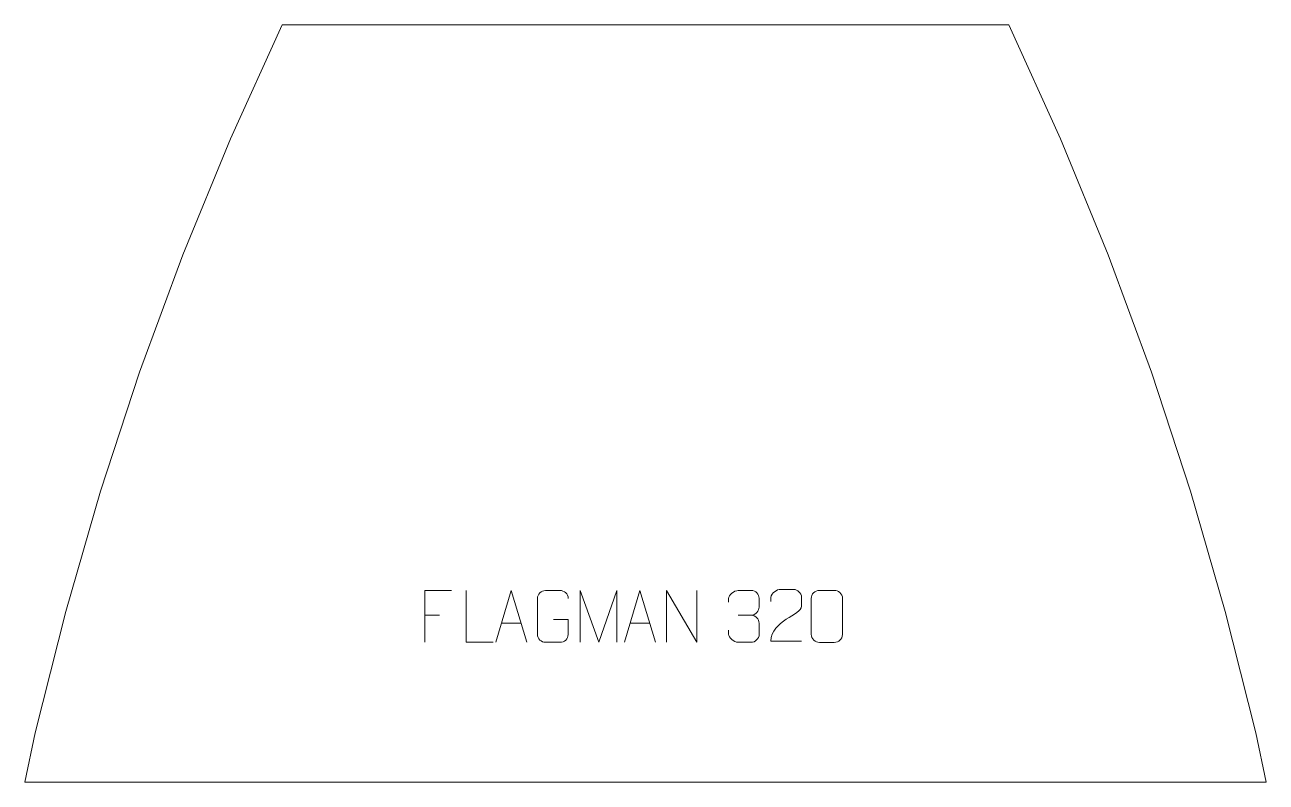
# Model space of a CAD drawing. Header units: millimetres. Extents: x -313 to 285, y 946 to 1311.
import ezdxf

# ---------------------------------------------------------------- set-up
doc = ezdxf.new("R2010")
doc.units = ezdxf.units.MM
doc.header["$MEASUREMENT"] = 0
doc.layers.add('layer 1', color=7, linetype='Continuous')

msp = doc.modelspace()

# ---------------------------------------------------------------- linework, layer by layer
at = {"layer": 'layer 1', "color": 242, "lineweight": 9}
msp.add_open_spline([(-188.9543, 1311.2381), (-188.9543, 1311.2381), (161.0459, 1311.2381), (161.0459, 1311.2381), (161.0459, 1311.2381), (161.0459, 1311.2381), (185.9347, 1256.271), (185.9347, 1256.271), (185.9347, 1256.271), (185.9347, 1256.271), (208.8311, 1200.4448), (208.8311, 1200.4448), (208.8311, 1200.4448), (208.8311, 1200.4448), (229.7054, 1143.8324), (229.7054, 1143.8324), (229.7054, 1143.8324), (229.7054, 1143.8324), (248.5324, 1086.5061), (248.5324, 1086.5061), (248.5324, 1086.5061), (248.5324, 1086.5061), (265.2857, 1028.5398), (265.2857, 1028.5398), (265.2857, 1028.5398), (265.2857, 1028.5398), (279.9444, 970.0088), (279.9444, 970.0088), (279.9444, 970.0088), (279.9444, 970.0088), (284.9974, 946.2378), (284.9974, 946.2378), (284.9974, 946.2378), (284.9974, 946.2378), (-312.9061, 946.2378), (-312.9061, 946.2378), (-312.9061, 946.2378), (-312.9061, 946.2378), (-307.853, 970.0088), (-307.853, 970.0088), (-307.853, 970.0088), (-307.853, 970.0088), (-293.1932, 1028.5398), (-293.1932, 1028.5398), (-293.1932, 1028.5398), (-293.1932, 1028.5398), (-276.4398, 1086.5061), (-276.4398, 1086.5061), (-276.4398, 1086.5061), (-276.4398, 1086.5061), (-257.6141, 1143.8324), (-257.6141, 1143.8324), (-257.6141, 1143.8324), (-257.6141, 1143.8324), (-236.7386, 1200.4448), (-236.7386, 1200.4448), (-236.7386, 1200.4448), (-236.7386, 1200.4448), (-213.8422, 1256.271), (-213.8422, 1256.271), (-213.8422, 1256.271), (-213.8422, 1256.271), (-188.9543, 1311.2381), (-188.9543, 1311.2381)], degree=3, knots=[0, 0, 0, 0, 0.05882353, 0.05882353, 0.05882353, 0.05882353, 0.11764706, 0.11764706, 0.11764706, 0.11764706, 0.17647059, 0.17647059, 0.17647059, 0.17647059, 0.23529412, 0.23529412, 0.23529412, 0.23529412, 0.29411765, 0.29411765, 0.29411765, 0.29411765, 0.35294118, 0.35294118, 0.35294118, 0.35294118, 0.41176471, 0.41176471, 0.41176471, 0.41176471, 0.47058824, 0.47058824, 0.47058824, 0.47058824, 0.52941176, 0.52941176, 0.52941176, 0.52941176, 0.58823529, 0.58823529, 0.58823529, 0.58823529, 0.64705882, 0.64705882, 0.64705882, 0.64705882, 0.70588235, 0.70588235, 0.70588235, 0.70588235, 0.76470588, 0.76470588, 0.76470588, 0.76470588, 0.82352941, 0.82352941, 0.82352941, 0.82352941, 0.88235294, 0.88235294, 0.88235294, 0.88235294, 1, 1, 1, 1], dxfattribs=at)
at = {"layer": 'layer 1', "color": 250, "lineweight": 9}
for points, knots in [([(-107.4018, 1038.609), (-107.4018, 1038.609), (-120.2758, 1038.609), (-120.2758, 1038.609), (-120.2758, 1038.609), (-120.2758, 1038.609), (-120.2758, 1013.6554), (-120.2758, 1013.6554)], [0, 0, 0, 0, 0.33333333, 0.33333333, 0.33333333, 0.33333333, 1, 1, 1, 1]), ([(-87.3643, 1013.6554), (-87.3643, 1013.6554), (-100.3134, 1013.6554), (-100.3134, 1013.6554), (-100.3134, 1013.6554), (-100.3134, 1013.6554), (-100.3134, 1038.609), (-100.3134, 1038.609)], [0, 0, 0, 0, 0.33333333, 0.33333333, 0.33333333, 0.33333333, 1, 1, 1, 1]), ([(-86.0572, 1013.6555), (-86.0572, 1013.6555), (-78.6862, 1038.609), (-78.6862, 1038.609), (-78.6862, 1038.609), (-78.6862, 1038.609), (-71.1163, 1013.6555), (-71.1163, 1013.6555)], [0, 0, 0, 0, 0.33333333, 0.33333333, 0.33333333, 0.33333333, 1, 1, 1, 1]), ([(-58.3318, 1024.6412), (-58.3318, 1024.6412), (-51.1637, 1024.6412), (-51.1637, 1024.6412), (-51.1637, 1024.6412), (-51.1637, 1024.6412), (-51.1637, 1017.4731), (-51.1637, 1017.4731), (-51.1637, 1017.4731), (-51.3034, 1015.1497), (-52.9806, 1013.6701), (-55.1284, 1013.6593), (-55.1284, 1013.6593), (-57.4602, 1013.6597), (-59.7922, 1013.6597), (-62.1237, 1013.6593), (-62.1237, 1013.6593), (-64.0486, 1013.5539), (-66.0208, 1015.4384), (-66.0096, 1017.4557), (-66.0096, 1017.4557), (-66.0092, 1023.2258), (-66.0092, 1028.9955), (-66.0096, 1034.7648), (-66.0096, 1034.7648), (-66.0054, 1036.9029), (-64.2586, 1038.6221), (-62.1063, 1038.6087), (-62.1063, 1038.6087), (-59.7806, 1038.6087), (-57.4545, 1038.6087), (-55.1284, 1038.6087), (-55.1284, 1038.6087), (-53.1817, 1038.6441), (-51.1903, 1037.1526), (-51.1637, 1034.7149)], [0, 0, 0, 0, 0.1, 0.1, 0.1, 0.1, 0.2, 0.2, 0.2, 0.2, 0.3, 0.3, 0.3, 0.3, 0.4, 0.4, 0.4, 0.4, 0.5, 0.5, 0.5, 0.5, 0.6, 0.6, 0.6, 0.6, 0.7, 0.7, 0.7, 0.7, 0.8, 0.8, 0.8, 0.8, 1, 1, 1, 1]), ([(-45.4292, 1013.6533), (-45.4292, 1013.6533), (-45.4292, 1038.6112), (-45.4292, 1038.6112), (-45.4292, 1038.6112), (-45.4292, 1038.6112), (-36.5041, 1013.6533), (-36.5041, 1013.6533), (-36.5041, 1013.6533), (-36.5041, 1013.6533), (-27.7442, 1038.6107), (-27.7442, 1038.6107), (-27.7442, 1038.6107), (-27.7442, 1038.6107), (-27.7442, 1013.6533), (-27.7442, 1013.6533)], [0, 0, 0, 0, 0.2, 0.2, 0.2, 0.2, 0.4, 0.4, 0.4, 0.4, 0.6, 0.6, 0.6, 0.6, 1, 1, 1, 1]), ([(-24.0572, 1013.6555), (-24.0572, 1013.6555), (-16.6862, 1038.609), (-16.6862, 1038.609), (-16.6862, 1038.609), (-16.6862, 1038.609), (-9.1163, 1013.6555), (-9.1163, 1013.6555)], [0, 0, 0, 0, 0.33333333, 0.33333333, 0.33333333, 0.33333333, 1, 1, 1, 1]), ([(-3.9141, 1013.6555), (-3.9141, 1013.6555), (-3.9141, 1038.609), (-3.9141, 1038.609), (-3.9141, 1038.609), (-3.9141, 1038.609), (10.7407, 1013.6555), (10.7407, 1013.6555), (10.7407, 1013.6555), (10.7407, 1013.6555), (10.7407, 1038.609), (10.7407, 1038.609)], [0, 0, 0, 0, 0.25, 0.25, 0.25, 0.25, 0.5, 0.5, 0.5, 0.5, 1, 1, 1, 1]), ([(26.0487, 1032.9247), (26.0487, 1032.9247), (26.0487, 1034.7819), (26.0487, 1034.7819), (26.0487, 1034.7819), (26.0344, 1036.5238), (28.6989, 1038.6419), (30.758, 1038.6192), (30.758, 1038.6192), (32.8221, 1038.6192), (34.8861, 1038.6192), (36.9498, 1038.6192), (36.9498, 1038.6192), (39.1443, 1038.628), (40.7426, 1036.7812), (40.787, 1034.8691), (40.787, 1034.8691), (40.7866, 1033.434), (40.7866, 1031.9989), (40.787, 1030.5634), (40.787, 1030.5634), (40.7384, 1028.9099), (39.1358, 1026.6799), (36.9375, 1026.6899), (36.9375, 1026.6899), (39.1412, 1026.6787), (40.7492, 1024.8755), (40.8032, 1022.816), (40.8032, 1022.816), (40.8028, 1021.0313), (40.8028, 1019.2466), (40.8032, 1017.4615), (40.8032, 1017.4615), (40.8133, 1015.4001), (38.7584, 1013.637), (36.9375, 1013.6451), (36.9375, 1013.6451), (34.8722, 1013.6454), (32.807, 1013.6454), (30.7414, 1013.6451), (30.7414, 1013.6451), (28.5728, 1013.6566), (26.0418, 1016.0568), (26.0232, 1017.5186), (26.0232, 1017.5186), (26.0232, 1017.5186), (26.0232, 1019.4272), (26.0232, 1019.4272)], [0, 0, 0, 0, 0.07692308, 0.07692308, 0.07692308, 0.07692308, 0.15384615, 0.15384615, 0.15384615, 0.15384615, 0.23076923, 0.23076923, 0.23076923, 0.23076923, 0.30769231, 0.30769231, 0.30769231, 0.30769231, 0.38461538, 0.38461538, 0.38461538, 0.38461538, 0.46153846, 0.46153846, 0.46153846, 0.46153846, 0.53846154, 0.53846154, 0.53846154, 0.53846154, 0.61538462, 0.61538462, 0.61538462, 0.61538462, 0.69230769, 0.69230769, 0.69230769, 0.69230769, 0.76923077, 0.76923077, 0.76923077, 0.76923077, 0.84615385, 0.84615385, 0.84615385, 0.84615385, 1, 1, 1, 1]), ([(61.228, 1014.1924), (56.3136, 1014.1927), (51.3992, 1014.1927), (46.4851, 1014.1924), (46.4851, 1014.1924), (46.4851, 1024.1247), (61.1361, 1026.7659), (61.228, 1031.0762), (61.228, 1031.0762), (61.2277, 1032.5003), (61.2277, 1033.924), (61.228, 1035.3473), (61.228, 1035.3473), (61.2111, 1037.4244), (59.0883, 1039.1492), (57.4173, 1039.1665), (57.4173, 1039.1665), (55.3441, 1039.1661), (53.2712, 1039.1661), (51.1988, 1039.1665), (51.1988, 1039.1665), (49.3767, 1039.183), (46.552, 1037.3909), (46.4851, 1035.2973), (46.4851, 1035.2973), (46.4851, 1035.2973), (46.4851, 1033.2425), (46.4851, 1033.2425)], [0, 0, 0, 0, 0.125, 0.125, 0.125, 0.125, 0.25, 0.25, 0.25, 0.25, 0.375, 0.375, 0.375, 0.375, 0.5, 0.5, 0.5, 0.5, 0.625, 0.625, 0.625, 0.625, 0.75, 0.75, 0.75, 0.75, 1, 1, 1, 1]), ([(69.8325, 1038.6315), (72.1986, 1038.6315), (74.5651, 1038.6315), (76.9316, 1038.6315), (76.9316, 1038.6315), (78.9121, 1038.6671), (80.9381, 1037.1728), (80.9652, 1034.7307), (80.9652, 1034.7307), (80.9648, 1028.9733), (80.9648, 1023.2155), (80.9652, 1017.4573), (80.9652, 1017.4573), (80.8231, 1015.1297), (79.1167, 1013.6474), (76.9316, 1013.6366), (76.9316, 1013.6366), (74.5592, 1013.637), (72.1868, 1013.637), (69.8148, 1013.6366), (69.8148, 1013.6366), (67.8563, 1013.531), (65.8499, 1015.4189), (65.8613, 1017.4399), (65.8613, 1017.4399), (65.8617, 1023.2205), (65.8617, 1029.0008), (65.8613, 1034.7806), (65.8613, 1034.7806), (65.8656, 1036.9226), (67.6427, 1038.6451), (69.8325, 1038.6315)], [0, 0, 0, 0, 0.11111111, 0.11111111, 0.11111111, 0.11111111, 0.22222222, 0.22222222, 0.22222222, 0.22222222, 0.33333333, 0.33333333, 0.33333333, 0.33333333, 0.44444444, 0.44444444, 0.44444444, 0.44444444, 0.55555556, 0.55555556, 0.55555556, 0.55555556, 0.66666667, 0.66666667, 0.66666667, 0.66666667, 0.77777778, 0.77777778, 0.77777778, 0.77777778, 1, 1, 1, 1])]:
    msp.add_open_spline(points, degree=3, knots=knots, dxfattribs=at)
for points in [[(-120.2758, 1026.7293), (-120.2758, 1026.7293), (-113.1077, 1026.7293), (-113.1077, 1026.7293)], [(-83.3346, 1022.9049), (-83.3346, 1022.9049), (-73.8389, 1022.9049), (-73.8389, 1022.9049)], [(-21.3346, 1022.9049), (-21.3346, 1022.9049), (-11.8389, 1022.9049), (-11.8389, 1022.9049)], [(30.7584, 1026.6795), (30.7584, 1026.6795), (36.9548, 1026.6795), (36.9548, 1026.6795)]]:
    msp.add_open_spline(points, degree=3, dxfattribs=at)

doc.saveas('drawing.dxf')
